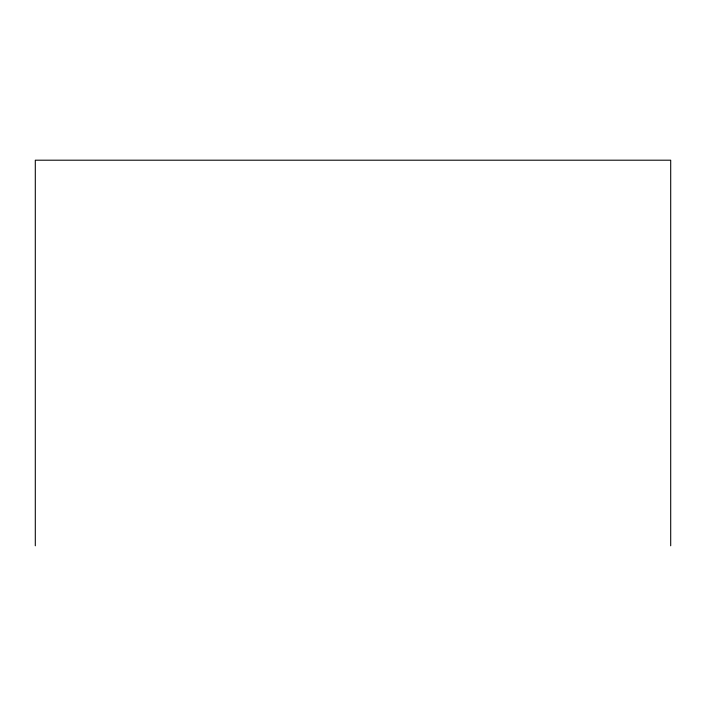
<?xml version="1.0" encoding="UTF-8"?>
<svg xmlns="http://www.w3.org/2000/svg" width="706" height="706" viewBox="0 0 706 706"><rect width="100%" height="100%" fill="white"/><g stroke="black" fill="none" stroke-linecap="round" stroke-linejoin="round"><path stroke-width="1.06" d="M670.7 545.8L670.7 160.2L35.3 160.2L35.3 545.8"/></g></svg>
